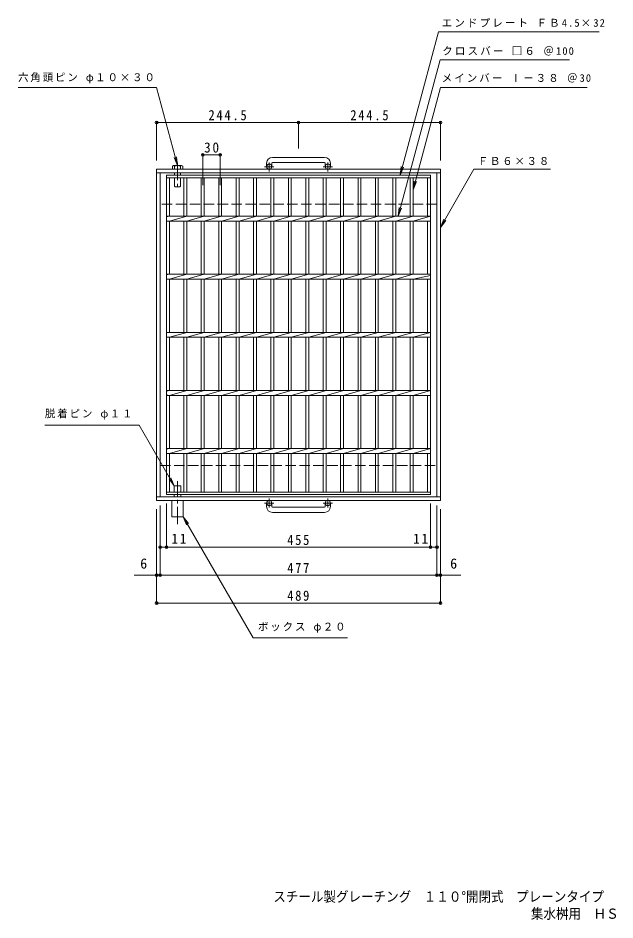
# Model space of a CAD drawing. Units: millimetres, scale not verified. Extents: x -952 to 877, y -823 to 730.
# Drawn here: x -952 to 77, y -823 to 730 of the extents above; entities that cross this region are included whole.
import ezdxf
from ezdxf.enums import TextEntityAlignment as Align

# ---------------------------------------------------------------- set-up
doc = ezdxf.new("R2010")
doc.units = ezdxf.units.MM
doc.header["$LTSCALE"] = 6
doc.header["$PDMODE"] = 32
doc.header["$PDSIZE"] = 4.8
doc.linetypes.add('CHAIN1', pattern=[8, 5, -1, 1, -1])
doc.linetypes.add('DASHED3', pattern=[4, 3, -1])
for name, color, linetype, lineweight in [('A-1', 2, 'Continuous', 9), ('A-2', 3, 'Continuous', 9), ('A-4', 7, 'Continuous', 9), ('A-5', 7, 'Continuous', 9), ('A-9', 4, 'Continuous', 9)]:
    doc.layers.add(name, color=color, linetype=linetype, lineweight=lineweight)
doc.layers.add('F-5_F-5ﾚｲﾔ', color=2, linetype='Continuous')
doc.styles.add('ＭＳ ゴシック', font='')
doc.styles.get('ＭＳ ゴシック').set_extended_font_data('MS Gothic')

msp = doc.modelspace()

# ---------------------------------------------------------------- linework, layer by layer
at = {"layer": 'A-1', "linetype": 'CHAIN1'}
for p, q in [((-519.033, 465.914), (-519.033, 481.513)), ((-418.033, 465.914), (-418.033, 481.513)), ((-510.87, 474.022), (-527.277, 474.022)), ((-409.87, 474.022), (-426.277, 474.022)), ((-510.87, -104.979), (-527.277, -104.979)), ((-519.033, -96.872), (-519.033, -112.469)), ((-409.87, -104.979), (-426.277, -104.979)), ((-418.033, -96.872), (-418.033, -112.469))]:
    msp.add_line(p, q, dxfattribs=at)
at = {"layer": 'A-1'}
for p, q in [((-423.533, 490.122), (-513.533, 490.122)), ((-224.033, 469.522), (-713.033, 469.522)), ((-713.033, -100.479), (-713.033, 469.522)), ((-523.533, 480.122), (-523.533, 474.022)), ((-514.533, 480.122), (-514.533, 474.022)), ((-513.533, 481.122), (-423.533, 481.122)), ((-422.533, 480.122), (-422.533, 474.022)), ((-413.533, 480.122), (-413.533, 474.022)), ((-224.033, 463.522), (-713.033, 463.522)), ((-707.033, -94.479), (-707.033, 463.522)), ((-230.033, -94.479), (-230.033, 463.522)), ((-713.033, -94.479), (-224.033, -94.479)), ((-523.533, -111.079), (-523.533, -104.979)), ((-514.533, -111.079), (-514.533, -104.979)), ((-422.533, -111.079), (-422.533, -104.979)), ((-413.533, -111.079), (-413.533, -104.979)), ((-513.533, -112.079), (-423.533, -112.079)), ((-423.533, -121.079), (-513.533, -121.079))]:
    msp.add_line(p, q, dxfattribs=at)
at = {"layer": 'A-1', "linetype": 'DASHED3'}
for p, q in [((-230.033, 409.522), (-707.033, 409.522)), ((-707.033, -40.479), (-230.033, -40.479))]:
    msp.add_line(p, q, dxfattribs=at)
at = {"layer": 'A-1'}
msp.add_lwpolyline([(-713.033, -100.479), (-224.033, -100.479), (-224.033, 469.522)], dxfattribs=at)
for centre in [(-519.033, 474.022), (-418.033, 474.022), (-519.033, -104.979), (-418.033, -104.979)]:
    msp.add_circle(centre, 4.5, dxfattribs=at)
for centre, radius, start, end in [((-513.533, 480.122), 10, 90, 180), ((-423.533, 480.122), 10, 0, 90), ((-513.533, 480.122), 1, 90, 180), ((-423.533, 480.122), 1, 0, 90), ((-513.533, -111.079), 10, 180, 270), ((-513.533, -111.079), 1, 180, 270), ((-423.533, -111.079), 10, 270, 0), ((-423.533, -111.079), 1, 270, 0)]:
    msp.add_arc(centre, radius, start, end, dxfattribs=at)
at = {"layer": 'A-2'}
for p, q in [((-696.033, 459.522), (-241.033, 459.522)), ((-696.033, -90.479), (-696.033, 459.522)), ((-696.033, 455.022), (-241.033, 455.022)), ((-691.032, 388.761), (-691.032, 455.022)), ((-666.032, 455.022), (-666.032, 388.761)), ((-661.033, 455.022), (-661.033, 388.761)), ((-636.032, 455.022), (-636.032, 388.761)), ((-631.032, 455.022), (-631.032, 388.761)), ((-606.033, 455.022), (-606.033, 388.761)), ((-601.033, 455.022), (-601.033, 388.761)), ((-576.032, 455.022), (-576.032, 388.761)), ((-571.033, 455.022), (-571.033, 388.761)), ((-546.033, 455.022), (-546.033, 388.761)), ((-541.032, 455.022), (-541.032, 388.761)), ((-516.032, 455.022), (-516.032, 388.761)), ((-511.033, 455.022), (-511.033, 388.761)), ((-486.032, 455.022), (-486.032, 388.761)), ((-481.033, 455.022), (-481.033, 388.761)), ((-456.033, 455.022), (-456.033, 388.761)), ((-451.033, 455.022), (-451.033, 388.761)), ((-426.032, 455.022), (-426.032, 388.761)), ((-421.033, 455.022), (-421.033, 388.761)), ((-396.032, 455.022), (-396.032, 388.761)), ((-391.033, 455.022), (-391.033, 388.761)), ((-366.033, 455.022), (-366.033, 388.761)), ((-361.033, 455.022), (-361.033, 388.761)), ((-336.033, 455.022), (-336.033, 388.761)), ((-331.033, 455.022), (-331.033, 388.761)), ((-306.033, 455.022), (-306.033, 388.761)), ((-301.033, 455.022), (-301.033, 388.761)), ((-276.033, 455.022), (-276.033, 388.761)), ((-271.034, 455.022), (-271.034, 388.761)), ((-246.033, 455.022), (-246.033, 388.761)), ((-241.033, 459.522), (-241.033, -90.479)), ((-691.032, 388.761), (-696.033, 387.761)), ((-696.033, 388.761), (-241.033, 388.761)), ((-661.033, 388.761), (-691.032, 380.282)), ((-631.032, 388.761), (-661.033, 380.282)), ((-601.033, 388.761), (-631.032, 380.282)), ((-571.033, 388.761), (-601.033, 380.282)), ((-541.032, 388.761), (-571.033, 380.282)), ((-511.033, 388.761), (-541.032, 380.282)), ((-481.033, 388.761), (-511.033, 380.282)), ((-451.032, 388.761), (-481.033, 380.282)), ((-421.033, 388.761), (-451.033, 380.282)), ((-391.033, 388.761), (-421.033, 380.282)), ((-361.033, 388.761), (-391.033, 380.282)), ((-331.033, 388.761), (-361.033, 380.282)), ((-301.033, 388.761), (-331.033, 380.282)), ((-271.034, 388.761), (-301.033, 380.282)), ((-241.032, 388.761), (-271.033, 380.282)), ((-696.033, 380.282), (-241.033, 380.282)), ((-691.032, 288.762), (-691.032, 380.282)), ((-666.032, 380.282), (-666.032, 288.762)), ((-661.033, 380.282), (-661.033, 288.762)), ((-636.032, 380.282), (-636.032, 288.762)), ((-631.032, 380.282), (-631.032, 288.762)), ((-606.033, 380.282), (-606.033, 288.762)), ((-601.033, 380.282), (-601.033, 288.762)), ((-576.032, 380.282), (-576.032, 288.762)), ((-571.033, 380.282), (-571.033, 288.762)), ((-546.033, 380.282), (-546.033, 288.762)), ((-541.032, 380.282), (-541.032, 288.762)), ((-516.032, 380.282), (-516.032, 288.762)), ((-511.033, 380.282), (-511.033, 288.762)), ((-486.032, 380.282), (-486.032, 288.762)), ((-481.033, 380.282), (-481.033, 288.762)), ((-456.033, 380.282), (-456.033, 288.762)), ((-451.033, 380.282), (-451.033, 288.762)), ((-426.032, 380.282), (-426.032, 288.762)), ((-421.033, 380.282), (-421.033, 288.762)), ((-396.032, 380.282), (-396.032, 288.762)), ((-391.033, 380.282), (-391.033, 288.762)), ((-366.033, 380.282), (-366.033, 288.762)), ((-361.033, 380.282), (-361.033, 288.762)), ((-336.033, 380.282), (-336.033, 288.762)), ((-331.033, 380.282), (-331.033, 288.762)), ((-306.033, 380.282), (-306.033, 288.762)), ((-301.033, 380.282), (-301.033, 288.762)), ((-276.033, 380.282), (-276.033, 288.762)), ((-271.034, 380.282), (-271.034, 288.762)), ((-246.033, 380.282), (-246.033, 288.762)), ((-691.032, 288.762), (-696.033, 287.762)), ((-696.033, 288.762), (-241.033, 288.762)), ((-696.033, 280.281), (-241.033, 280.281)), ((-661.033, 288.762), (-691.032, 280.281)), ((-691.032, 188.762), (-691.032, 280.281)), ((-666.032, 280.281), (-666.032, 188.762)), ((-631.032, 288.762), (-661.033, 280.281)), ((-661.033, 280.281), (-661.033, 188.762)), ((-636.032, 280.281), (-636.032, 188.762)), ((-601.033, 288.762), (-631.032, 280.281)), ((-631.032, 280.281), (-631.032, 188.762)), ((-606.033, 280.281), (-606.033, 188.762)), ((-571.033, 288.762), (-601.033, 280.281)), ((-601.033, 280.281), (-601.033, 188.762)), ((-576.032, 280.281), (-576.032, 188.762)), ((-541.032, 288.762), (-571.033, 280.281)), ((-571.033, 280.281), (-571.033, 188.762)), ((-546.033, 280.281), (-546.033, 188.762)), ((-511.033, 288.762), (-541.032, 280.281)), ((-541.032, 280.281), (-541.032, 188.762)), ((-516.032, 280.281), (-516.032, 188.762)), ((-481.033, 288.762), (-511.033, 280.281)), ((-511.033, 280.281), (-511.033, 188.762)), ((-486.032, 280.281), (-486.032, 188.762)), ((-451.032, 288.762), (-481.033, 280.281)), ((-481.033, 280.281), (-481.033, 188.762)), ((-456.033, 280.281), (-456.033, 188.762)), ((-421.033, 288.762), (-451.033, 280.281)), ((-451.033, 280.281), (-451.033, 188.762)), ((-426.032, 280.281), (-426.032, 188.762)), ((-391.033, 288.762), (-421.033, 280.281)), ((-421.033, 280.281), (-421.033, 188.762)), ((-396.032, 280.281), (-396.032, 188.762)), ((-361.033, 288.762), (-391.033, 280.281)), ((-391.033, 280.281), (-391.033, 188.762)), ((-366.033, 280.281), (-366.033, 188.762)), ((-331.033, 288.762), (-361.033, 280.281)), ((-361.033, 280.281), (-361.033, 188.762)), ((-336.033, 280.281), (-336.033, 188.762)), ((-301.033, 288.762), (-331.033, 280.281)), ((-331.033, 280.281), (-331.033, 188.762)), ((-306.033, 280.281), (-306.033, 188.762)), ((-271.034, 288.762), (-301.033, 280.281)), ((-301.033, 280.281), (-301.033, 188.762)), ((-276.033, 280.281), (-276.033, 188.762)), ((-271.034, 280.281), (-271.034, 188.762)), ((-241.033, 286.783), (-271.033, 280.281)), ((-246.033, 280.281), (-246.033, 188.762)), ((-691.032, 188.762), (-696.033, 187.762)), ((-696.033, 188.762), (-241.033, 188.762)), ((-661.033, 188.762), (-691.032, 180.282)), ((-631.032, 188.762), (-661.033, 180.282)), ((-601.033, 188.762), (-631.032, 180.282)), ((-571.033, 188.762), (-601.033, 180.282)), ((-541.032, 188.762), (-571.033, 180.282)), ((-511.033, 188.762), (-541.032, 180.282)), ((-481.033, 188.762), (-511.033, 180.282)), ((-451.032, 188.762), (-481.033, 180.282)), ((-421.033, 188.762), (-451.033, 180.282)), ((-391.033, 188.762), (-421.033, 180.282)), ((-361.033, 188.762), (-391.033, 180.282)), ((-331.033, 188.762), (-361.033, 180.282)), ((-301.033, 188.762), (-331.033, 180.282)), ((-271.034, 188.762), (-301.033, 180.282)), ((-241.032, 188.762), (-271.033, 180.282)), ((-691.032, 180.281), (-696.033, 181.281)), ((-696.033, 180.282), (-241.033, 180.282)), ((-691.032, 180.281), (-691.032, 88.762)), ((-666.032, 88.762), (-666.032, 180.281)), ((-661.033, 88.762), (-661.033, 180.281)), ((-636.032, 88.762), (-636.032, 180.281)), ((-631.032, 88.762), (-631.032, 180.281)), ((-606.033, 88.762), (-606.033, 180.281)), ((-601.033, 88.762), (-601.033, 180.281)), ((-576.032, 88.762), (-576.032, 180.281)), ((-571.033, 88.762), (-571.033, 180.281)), ((-546.033, 88.762), (-546.033, 180.281)), ((-541.032, 88.762), (-541.032, 180.281)), ((-516.032, 88.762), (-516.032, 180.281)), ((-511.033, 88.762), (-511.033, 180.281)), ((-486.032, 88.762), (-486.032, 180.281)), ((-481.033, 88.762), (-481.033, 180.281)), ((-456.033, 88.762), (-456.033, 180.281)), ((-451.033, 88.762), (-451.033, 180.281)), ((-426.032, 88.762), (-426.032, 180.281)), ((-421.033, 88.762), (-421.033, 180.281)), ((-396.032, 88.762), (-396.032, 180.281)), ((-391.033, 88.762), (-391.033, 180.281)), ((-366.033, 88.762), (-366.033, 180.281)), ((-361.033, 88.762), (-361.033, 180.281)), ((-336.033, 88.762), (-336.033, 180.281)), ((-331.033, 88.762), (-331.033, 180.281)), ((-306.033, 88.762), (-306.033, 180.281)), ((-301.033, 88.762), (-301.033, 180.281)), ((-276.033, 88.762), (-276.033, 180.281)), ((-271.034, 88.762), (-271.034, 180.281)), ((-246.033, 88.762), (-246.033, 180.281)), ((-691.032, 88.762), (-696.033, 87.762)), ((-696.033, 88.762), (-241.033, 88.762)), ((-691.032, 80.281), (-696.033, 81.281)), ((-696.033, 80.282), (-241.033, 80.282)), ((-661.033, 88.762), (-691.032, 80.282)), ((-691.032, 80.281), (-691.032, -11.238)), ((-666.032, -11.238), (-666.032, 80.281)), ((-631.032, 88.762), (-661.033, 80.282)), ((-661.033, -11.238), (-661.033, 80.281)), ((-636.032, -11.238), (-636.032, 80.281)), ((-601.033, 88.762), (-631.032, 80.282)), ((-631.032, -11.238), (-631.032, 80.281)), ((-606.033, -11.238), (-606.033, 80.281)), ((-571.033, 88.762), (-601.033, 80.282)), ((-601.033, -11.238), (-601.033, 80.281)), ((-576.032, -11.238), (-576.032, 80.281)), ((-541.032, 88.762), (-571.033, 80.282)), ((-571.033, -11.238), (-571.033, 80.281)), ((-546.033, -11.238), (-546.033, 80.281)), ((-511.033, 88.762), (-541.032, 80.282)), ((-541.032, -11.238), (-541.032, 80.281)), ((-516.032, -11.238), (-516.032, 80.281)), ((-481.033, 88.762), (-511.033, 80.282)), ((-511.033, -11.238), (-511.033, 80.281)), ((-486.032, -11.238), (-486.032, 80.281)), ((-451.032, 88.762), (-481.033, 80.282)), ((-481.033, -11.238), (-481.033, 80.281)), ((-456.033, -11.238), (-456.033, 80.281)), ((-421.033, 88.762), (-451.033, 80.282)), ((-451.033, -11.238), (-451.033, 80.281)), ((-426.032, -11.238), (-426.032, 80.281)), ((-391.033, 88.762), (-421.033, 80.282)), ((-421.033, -11.238), (-421.033, 80.281)), ((-396.032, -11.238), (-396.032, 80.281)), ((-361.033, 88.762), (-391.033, 80.282)), ((-391.033, -11.238), (-391.033, 80.281)), ((-366.033, -11.238), (-366.033, 80.281)), ((-331.033, 88.762), (-361.033, 80.282)), ((-361.033, -11.238), (-361.033, 80.281)), ((-336.033, -11.238), (-336.033, 80.281)), ((-301.033, 88.762), (-331.033, 80.282)), ((-331.033, -11.238), (-331.033, 80.281)), ((-306.033, -11.238), (-306.033, 80.281)), ((-271.034, 88.762), (-301.033, 80.282)), ((-301.033, -11.238), (-301.033, 80.281)), ((-276.033, -11.238), (-276.033, 80.281)), ((-271.034, -11.238), (-271.034, 80.281)), ((-241.032, 88.762), (-271.033, 80.282)), ((-246.033, -11.238), (-246.033, 80.281)), ((-691.032, -11.238), (-696.033, -12.238)), ((-696.033, -11.238), (-241.033, -11.238)), ((-661.033, -11.238), (-691.032, -19.718)), ((-631.032, -11.238), (-661.033, -19.718)), ((-601.033, -11.238), (-631.032, -19.718)), ((-571.033, -11.238), (-601.033, -19.718)), ((-541.032, -11.238), (-571.033, -19.718)), ((-511.033, -11.238), (-541.032, -19.718)), ((-481.033, -11.238), (-511.033, -19.718)), ((-451.032, -11.238), (-481.033, -19.718)), ((-421.033, -11.238), (-451.033, -19.718)), ((-391.033, -11.238), (-421.033, -19.718)), ((-361.033, -11.238), (-391.033, -19.718)), ((-331.033, -11.238), (-361.033, -19.718)), ((-301.033, -11.238), (-331.033, -19.718)), ((-271.034, -11.238), (-301.033, -19.718)), ((-241.032, -11.238), (-271.033, -19.718)), ((-696.033, -19.718), (-241.033, -19.718)), ((-691.032, -19.718), (-691.032, -85.979)), ((-666.032, -85.979), (-666.032, -19.718)), ((-661.033, -85.979), (-661.033, -19.718)), ((-636.032, -85.979), (-636.032, -19.718)), ((-631.032, -85.979), (-631.032, -19.718)), ((-606.033, -85.979), (-606.033, -19.718)), ((-601.033, -85.979), (-601.033, -19.718)), ((-576.032, -85.979), (-576.032, -19.718)), ((-571.033, -85.979), (-571.033, -19.718)), ((-546.033, -85.979), (-546.033, -19.718)), ((-541.032, -85.979), (-541.032, -19.718)), ((-516.032, -85.979), (-516.032, -19.718)), ((-511.033, -85.979), (-511.033, -19.718)), ((-486.032, -85.979), (-486.032, -19.718)), ((-481.033, -85.979), (-481.033, -19.718)), ((-456.033, -85.979), (-456.033, -19.718)), ((-451.033, -85.979), (-451.033, -19.718)), ((-426.032, -85.979), (-426.032, -19.718)), ((-421.033, -85.979), (-421.033, -19.718)), ((-396.032, -85.979), (-396.032, -19.718)), ((-391.033, -85.979), (-391.033, -19.718)), ((-366.033, -85.979), (-366.033, -19.718)), ((-361.033, -85.979), (-361.033, -19.718)), ((-336.033, -85.979), (-336.033, -19.718)), ((-331.033, -85.979), (-331.033, -19.718)), ((-306.033, -85.979), (-306.033, -19.718)), ((-301.033, -85.979), (-301.033, -19.718)), ((-276.033, -85.979), (-276.033, -19.718)), ((-271.034, -85.979), (-271.034, -19.718)), ((-246.033, -85.979), (-246.033, -19.718)), ((-241.033, -85.979), (-696.033, -85.979)), ((-241.033, -90.479), (-696.033, -90.479))]:
    msp.add_line(p, q, dxfattribs=at)
at = {"layer": 'A-4'}
for p, q in [((-713.033, 484.522), (-713.033, 551.922)), ((-713.033, 550.122), (-224.033, 550.122)), ((-468.533, 505.122), (-468.533, 551.922)), ((-224.033, 484.522), (-224.033, 551.922)), ((-633.532, 442.37), (-633.532, 496.264)), ((-633.532, 494.464), (-603.533, 494.464)), ((-603.533, 442.37), (-603.533, 496.264)), ((-696.033, -105.479), (-696.033, -182.879)), ((-241.033, -105.479), (-241.033, -182.879)), ((-713.033, -115.479), (-713.033, -278.879)), ((-707.033, -109.479), (-707.033, -230.879)), ((-230.033, -109.479), (-230.033, -230.879)), ((-224.033, -115.479), (-224.033, -278.879)), ((-707.033, -181.079), (-230.033, -181.079)), ((-751.969, -229.079), (-189.07, -229.079)), ((-713.033, -277.079), (-224.033, -277.079))]:
    msp.add_line(p, q, dxfattribs=at)
for p in [(-713.033, 550.122), (-468.533, 550.122), (-224.033, 550.122), (-633.532, 494.464), (-603.533, 494.464), (-707.033, -181.079), (-696.033, -181.079), (-241.033, -181.079), (-230.033, -181.079), (-713.033, -229.079), (-707.033, -229.079), (-230.033, -229.079), (-224.033, -229.079), (-713.033, -277.079), (-224.033, -277.079)]:
    msp.add_point(p, dxfattribs=at)
at = {"layer": 'A-5'}
for p, q in [((-951.83, 610.122), (-712.991, 610.122)), ((-677.033, 475.922), (-712.991, 610.122)), ((-271.033, 434.392), (-223.946, 610.122)), ((-223.946, 610.122), (28.618, 610.122)), ((-677.033, 475.922), (-682.773, 489.781)), ((-677.033, 475.922), (-678.991, 490.794)), ((-293.542, 459.522), (-291.584, 474.393)), ((-293.542, 459.522), (-287.802, 473.38)), ((-271.033, 434.392), (-269.075, 449.263)), ((-271.033, 434.392), (-265.293, 448.25)), ((-296.948, 388.761), (-294.99, 403.633)), ((-296.948, 388.761), (-291.208, 402.619)), ((-224.033, 369.56), (-218.292, 383.418)), ((-224.033, 369.56), (-214.901, 381.46)), ((-743.033, 29.312), (-905.483, 29.312)), ((-682.533, -75.477), (-743.033, 29.312)), ((-682.533, -75.477), (-688.273, -61.619)), ((-682.533, -75.477), (-691.664, -63.577)), ((-667.033, -128.478), (-657.901, -140.378)), ((-667.033, -128.478), (-661.292, -142.336)), ((-667.033, -128.478), (-546.596, -337.079)), ((-546.596, -337.079), (-383.87, -337.079))]:
    msp.add_line(p, q, dxfattribs=at)
for points in [[(-293.542, 459.522), (-227.466, 706.122), (49.66, 706.122)], [(-296.948, 388.761), (-224.773, 658.122), (-1.893, 658.122)], [(-224.033, 369.56), (-166.319, 469.522), (-34.205, 469.522)]]:
    msp.add_lwpolyline(points, dxfattribs=at)
at = {"layer": 'A-9'}
for p, q in [((-685.918, 475.179), (-685.918, 469.522)), ((-683.975, 475.922), (-670.09, 475.922)), ((-682.033, 469.522), (-682.033, 475.179)), ((-672.033, 469.522), (-672.033, 475.179)), ((-668.148, 475.179), (-668.148, 469.522)), ((-682.033, 459.523), (-682.033, 463.522)), ((-682.033, 440.334), (-682.033, 455.022)), ((-672.033, 459.523), (-672.033, 463.522)), ((-672.033, 440.334), (-672.033, 455.022)), ((-681.221, 439.522), (-682.033, 440.334)), ((-672.845, 439.522), (-681.221, 439.522)), ((-672.845, 439.522), (-672.033, 440.334)), ((-671.533, -75.477), (-682.533, -75.477)), ((-682.533, -85.477), (-682.533, -75.477)), ((-671.533, -85.477), (-671.533, -75.477)), ((-682.533, -94.477), (-682.533, -90.477)), ((-671.533, -94.477), (-671.533, -90.477)), ((-687.033, -100.478), (-687.033, -128.478)), ((-667.033, -100.478), (-667.033, -128.478)), ((-667.033, -128.478), (-687.033, -128.478))]:
    msp.add_line(p, q, dxfattribs=at)
at = {"layer": 'A-9', "linetype": 'CHAIN1'}
for p, q in [((-677.033, 480.621), (-677.033, 435.989)), ((-677.033, -141.505), (-677.033, -67.581))]:
    msp.add_line(p, q, dxfattribs=at)
at = {"layer": 'A-9'}
for centre, radius, start, end in [((-683.975, 473.012), 2.91, 48.12389, 131.8763), ((-677.033, 458.732), 17.19, 73.09029, 106.90971), ((-670.09, 473.012), 2.91, 48.1237, 131.87611)]:
    msp.add_arc(centre, radius, start, end, dxfattribs=at)

# ---------------------------------------------------------------- texts
at = {"layer": 'A-4', "color": 2, "style": 'ＭＳ ゴシック'}
for p in [(-741.29, -223.079), (-207.308, -223.079)]:
    msp.add_text('6', height=17.6, dxfattribs=at).set_placement(p, align=Align.BOTTOM_LEFT)
at = {"layer": 'A-4', "color": 2, "char_height": 17.6, "attachment_point": 7, "style": 'ＭＳ ゴシック'}
for s, insert in [('\\T1.28;\\W0.9;244.5', (-623.783, 553.722)), ('\\T1.28;\\W0.9;244.5', (-379.283, 553.722)), ('\\T1.27;\\W0.95;30', (-631.283, 498.064)), ('\\T1.27;\\W0.95;11', (-687.576, -175.079)), ('\\T1.27;\\W0.9;455', (-488.033, -177.479)), ('\\T1.27;\\W0.95;11', (-270.996, -175.079)), ('\\T1.27;\\W0.9;477', (-488.033, -225.479)), ('\\T1.27;\\W0.9;489', (-488.033, -273.479))]:
    msp.add_mtext(s, dxfattribs=dict(at, insert=insert))
at = {"layer": 'A-5', "char_height": 13.2, "attachment_point": 7, "style": 'ＭＳ ゴシック'}
for s, insert in [('\\T1.21;エンドプレート\\~ＦＢ4.5×32', (-221.84, 714.178)), ('\\T1.21;クロスバー\\~□６\\~＠100', (-220.893, 665.309)), ('\\T1.18;六角頭ピン\\~φ１０×３０', (-951.83, 617.627)), ('\\T1.2;メインバー\\~Ⅰ－３８\\~＠30', (-221.882, 618.805)), ('\\T1.17;ＦＢ６×３８', (-159.738, 476.924)), ('\\T1.18;脱着ピン\\~φ１１', (-905.483, 38.815)), ('\\T1.18;ボックス\\~φ２０', (-538.37, -328.031))]:
    msp.add_mtext(s, dxfattribs=dict(at, insert=insert))
at = {"layer": 'F-5_F-5ﾚｲﾔ', "style": 'ＭＳ ゴシック', "width": 0.9}
for s, p in [('スチール製グレーチング\u3000１１０°開閉式\u3000プレーンタイプ', (-512.046, -796.524)), ('集水桝用\u3000ＨＳＦ\u3000４４３８Ａ', (-68.205, -825.907))]:
    msp.add_text(s, height=17.6, dxfattribs=at).set_placement(p, align=Align.BOTTOM_LEFT)

doc.saveas('drawing.dxf')
